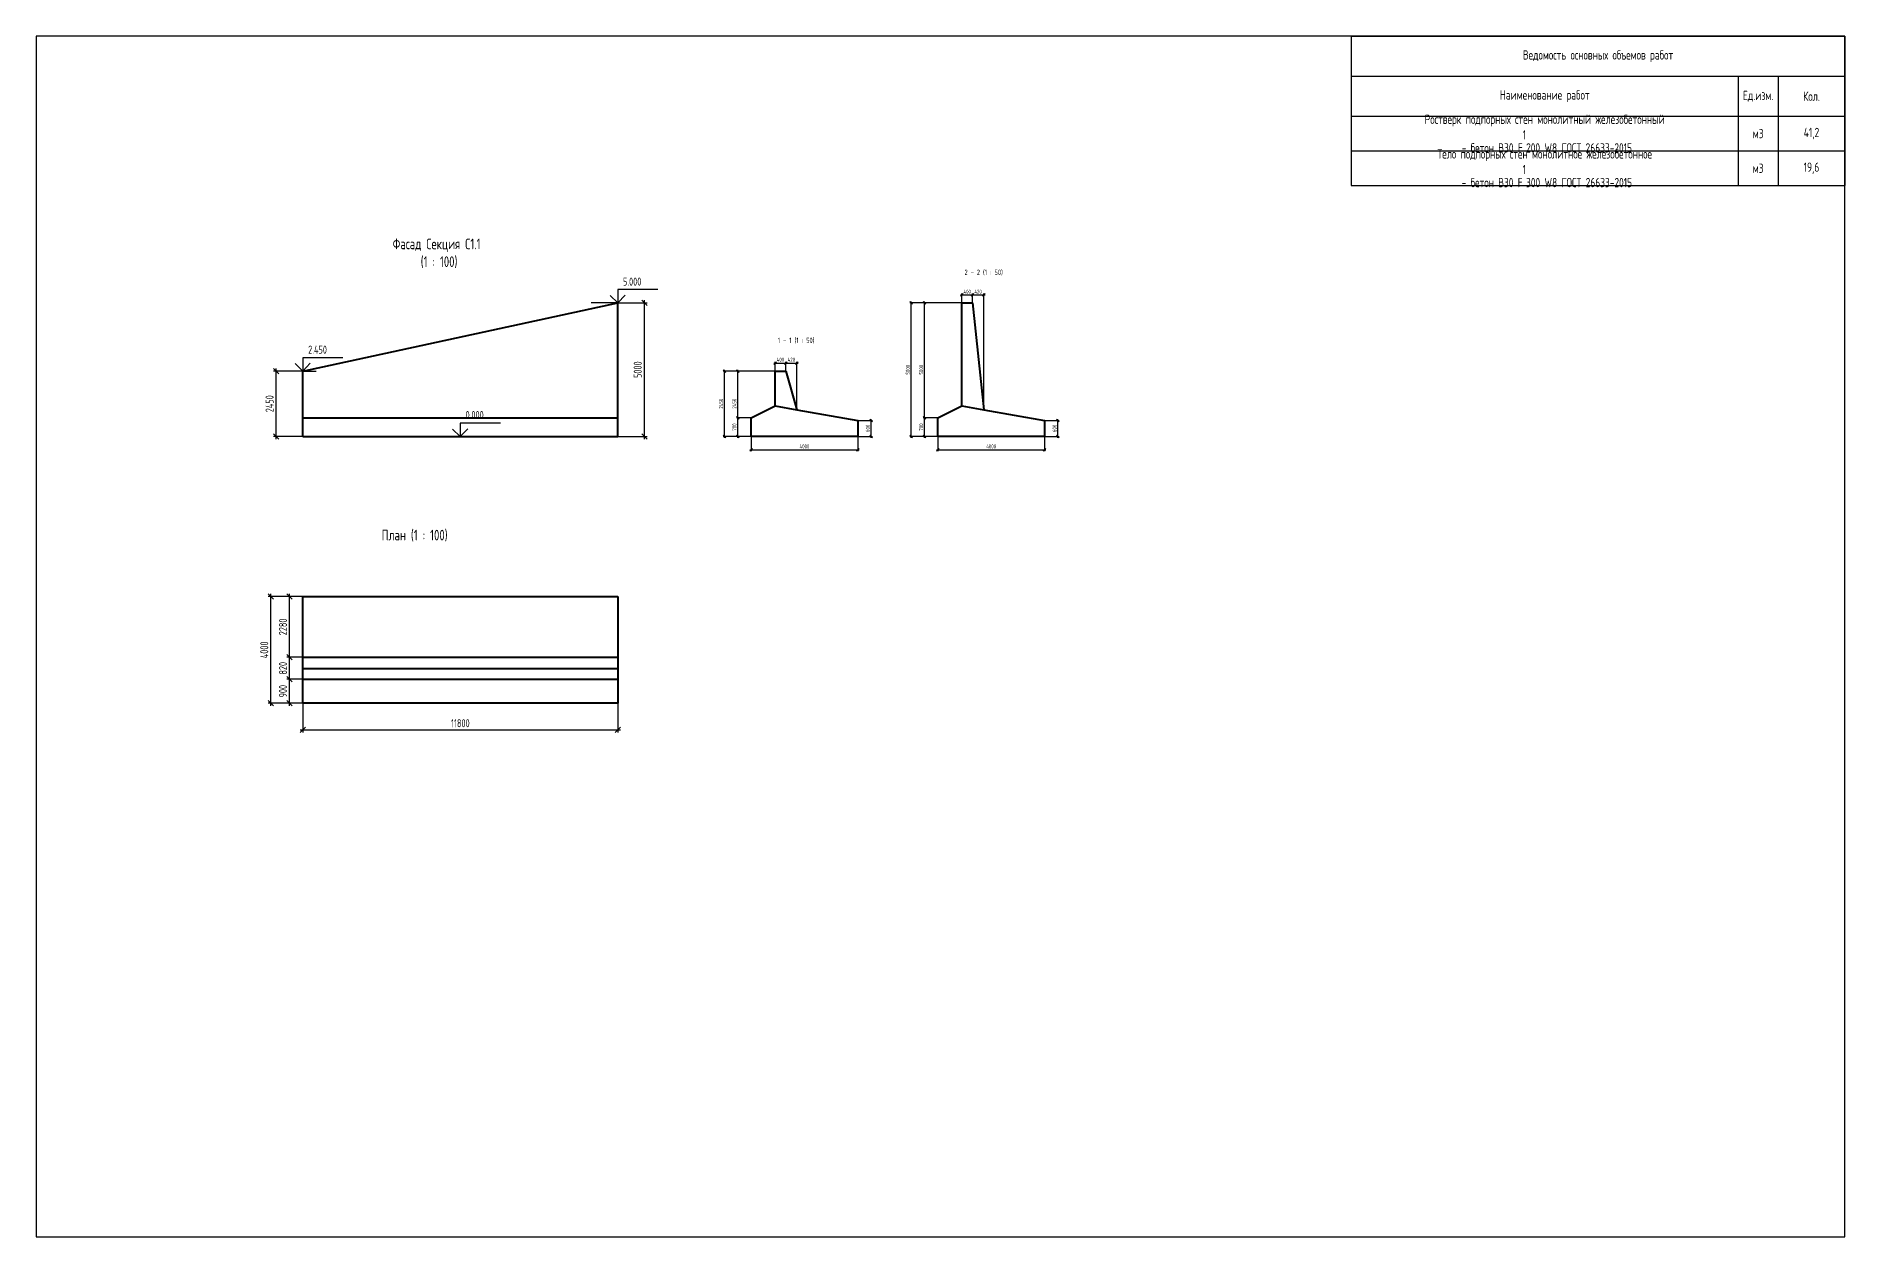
# Model space of a CAD drawing. Header units: millimetres. Extents: x -5073 to 1008956, y -2035460 to 62336.
# Drawn here: x 771156 to 838956, y -30000 to 15000 of the extents above; entities that cross this region are included whole.
import ezdxf
from ezdxf.enums import TextEntityAlignment as Align

# ---------------------------------------------------------------- set-up
doc = ezdxf.new("R2010")
doc.units = ezdxf.units.MM
doc.layers.add('Contur', color=40, linetype='Continuous', lineweight=40)
doc.layers.add('Notes', color=1, linetype='Continuous', plot=False)
for name, color, linetype in [('Size', 142, 'Continuous'), ('T_Border', 9, 'Continuous'), ('Text_B', 11, 'Continuous')]:
    doc.layers.add(name, color=color, linetype=linetype)
doc.styles.add('RS 0.7', font='romans.shx', dxfattribs={"width": 0.7})
doc.styles.add('RS0.7', font='romans.shx', dxfattribs={"width": 0.7})
doc.dimstyles.new('LIN100', dxfattribs={"dimscale": 100, "dimtxt": 3, "dimasz": 2, "dimexe": 1, "dimexo": 0, "dimgap": 1, "dimtad": 1, "dimdec": 1, "dimrnd": 1, "dimzin": 9, "dimdsep": 46, "dimtxsty": 'RS0.7', "dimblk1": 'OBLIQUE', "dimblk2": 'OBLIQUE', "dimsah": 1, "dimcen": 2, "dimdle": 1, "dimclrd": 256, "dimclre": 256, "dimclrt": 7, "dimazin": 2, "dimtfac": 2.5, "dimtdec": 1, "dimtmove": 0, "dimatfit": 3, "dimfxl": 1, "dimtolj": 1, "dimtzin": 12, "dimlwd": -1, "dimlwe": -1, "dimarcsym": 0})
doc.dimstyles.new('LIN50', dxfattribs={"dimscale": 50, "dimtxt": 3, "dimasz": 2, "dimexe": 1, "dimexo": 0, "dimgap": 1, "dimtad": 1, "dimdec": 1, "dimrnd": 1, "dimzin": 9, "dimdsep": 46, "dimtxsty": 'RS0.7', "dimblk1": 'OBLIQUE', "dimblk2": 'OBLIQUE', "dimsah": 1, "dimcen": 2, "dimdle": 1, "dimclrd": 256, "dimclre": 256, "dimclrt": 7, "dimazin": 2, "dimtfac": 2.5, "dimtdec": 1, "dimtmove": 0, "dimatfit": 3, "dimfxl": 1, "dimtolj": 1, "dimtzin": 12, "dimlwd": -1, "dimlwe": -1, "dimarcsym": 0})

# ---------------------------------------------------------------- blocks, each defined once
blk = doc.blocks.new('_Oblique')
at = {"color": 0, "lineweight": -2}
blk.add_line((-0.5, -0.5), (0.5, 0.5), dxfattribs=at)
blk = doc.blocks.new('*D1664')
at = {"layer": 'Defpoints', "color": 0, "transparency": 16777216}
for p in [(780156, 2450), (781156, 2450), (781156, 0)]:
    blk.add_point(p, dxfattribs=at)
at = {"layer": 'Size', "transparency": 16777216}
for p, q in [((781156, 2450), (780056, 2450)), ((780156, -100), (780156, 2550)), ((781156, 0), (780056, 0))]:
    blk.add_line(p, q, dxfattribs=at)
at = {"layer": 'Size', "transparency": 16777216, "xscale": 200, "yscale": 200, "zscale": 200}
for p, rotation in [((780156, 2450), 90), ((780156, 0), 270)]:
    blk.add_blockref('_Oblique', p, dxfattribs=dict(at, rotation=rotation))
at = {"layer": 'Size', "color": 7, "transparency": 16777216, "insert": (779906, 1225), "char_height": 300, "attachment_point": 5, "rotation": 90, "style": 'RS0.7'}
blk.add_mtext('\\A1;2450', dxfattribs=at)
blk = doc.blocks.new('*D1665')
at = {"layer": 'Defpoints', "color": 0, "transparency": 16777216}
for p in [(792956, 5000), (793956, 5000), (792956, 0)]:
    blk.add_point(p, dxfattribs=at)
at = {"layer": 'Size', "transparency": 16777216}
for p, q in [((792956, 5000), (794056, 5000)), ((793956, -100), (793956, 5100)), ((792956, 0), (794056, 0))]:
    blk.add_line(p, q, dxfattribs=at)
at = {"layer": 'Size', "transparency": 16777216, "xscale": 200, "yscale": 200, "zscale": 200}
for p, rotation in [((793956, 5000), 90), ((793956, 0), 270)]:
    blk.add_blockref('_Oblique', p, dxfattribs=dict(at, rotation=rotation))
at = {"layer": 'Size', "color": 7, "transparency": 16777216, "insert": (793706, 2500), "char_height": 300, "attachment_point": 5, "rotation": 90, "style": 'RS0.7'}
blk.add_mtext('\\A1;5000', dxfattribs=at)
blk = doc.blocks.new('*D1666')
at = {"layer": 'Defpoints', "color": 0, "transparency": 16777216}
for p in [(781156, -10000), (792956, -10000), (792956, -11000)]:
    blk.add_point(p, dxfattribs=at)
at = {"layer": 'Size', "transparency": 16777216}
for p, q in [((781156, -10000), (781156, -11100)), ((792956, -10000), (792956, -11100)), ((781056, -11000), (793056, -11000))]:
    blk.add_line(p, q, dxfattribs=at)
at = {"layer": 'Size', "transparency": 16777216, "xscale": 200, "yscale": 200, "zscale": 200, "rotation": 180}
blk.add_blockref('_Oblique', (781156, -11000), dxfattribs=at)
at = {"layer": 'Size', "transparency": 16777216, "xscale": 200, "yscale": 200, "zscale": 200}
blk.add_blockref('_Oblique', (792956, -11000), dxfattribs=at)
at = {"layer": 'Size', "color": 7, "transparency": 16777216, "insert": (787056, -10750), "char_height": 300, "attachment_point": 5, "style": 'RS0.7'}
blk.add_mtext('\\A1;11800', dxfattribs=at)
blk = doc.blocks.new('*D1667')
at = {"layer": 'Defpoints', "color": 0, "transparency": 16777216}
for p in [(779956, -6000), (781156, -6000), (781156, -10000)]:
    blk.add_point(p, dxfattribs=at)
at = {"layer": 'Size', "transparency": 16777216}
for p, q in [((781156, -6000), (779856, -6000)), ((779956, -10100), (779956, -5900)), ((781156, -10000), (779856, -10000))]:
    blk.add_line(p, q, dxfattribs=at)
at = {"layer": 'Size', "transparency": 16777216, "xscale": 200, "yscale": 200, "zscale": 200}
for p, rotation in [((779956, -6000), 90), ((779956, -10000), 270)]:
    blk.add_blockref('_Oblique', p, dxfattribs=dict(at, rotation=rotation))
at = {"layer": 'Size', "color": 7, "transparency": 16777216, "insert": (779706, -8000), "char_height": 300, "attachment_point": 5, "rotation": 90, "style": 'RS0.7'}
blk.add_mtext('\\A1;4000', dxfattribs=at)
blk = doc.blocks.new('*D1668')
at = {"layer": 'Defpoints', "color": 0, "transparency": 16777216}
for p in [(780656, -9100), (781156, -9100), (781156, -10000)]:
    blk.add_point(p, dxfattribs=at)
at = {"layer": 'Size', "transparency": 16777216}
for p, q in [((781156, -9100), (780556, -9100)), ((780656, -10100), (780656, -9000)), ((781156, -10000), (780556, -10000))]:
    blk.add_line(p, q, dxfattribs=at)
at = {"layer": 'Size', "transparency": 16777216, "xscale": 200, "yscale": 200, "zscale": 200}
for p, rotation in [((780656, -9100), 90), ((780656, -10000), 270)]:
    blk.add_blockref('_Oblique', p, dxfattribs=dict(at, rotation=rotation))
at = {"layer": 'Size', "color": 7, "transparency": 16777216, "insert": (780406, -9550), "char_height": 300, "attachment_point": 5, "rotation": 90, "style": 'RS0.7'}
blk.add_mtext('\\A1;900', dxfattribs=at)
blk = doc.blocks.new('*D1669')
at = {"layer": 'Defpoints', "color": 0, "transparency": 16777216}
for p in [(780656, -8280), (781156, -8280), (781156, -9100)]:
    blk.add_point(p, dxfattribs=at)
at = {"layer": 'Size', "transparency": 16777216}
for p, q in [((781156, -8280), (780556, -8280)), ((780656, -9200), (780656, -8180)), ((781156, -9100), (780556, -9100))]:
    blk.add_line(p, q, dxfattribs=at)
at = {"layer": 'Size', "transparency": 16777216, "xscale": 200, "yscale": 200, "zscale": 200}
for p, rotation in [((780656, -8280), 90), ((780656, -9100), 270)]:
    blk.add_blockref('_Oblique', p, dxfattribs=dict(at, rotation=rotation))
at = {"layer": 'Size', "color": 7, "transparency": 16777216, "insert": (780406, -8690), "char_height": 300, "attachment_point": 5, "rotation": 90, "style": 'RS0.7'}
blk.add_mtext('\\A1;820', dxfattribs=at)
blk = doc.blocks.new('*D1670')
at = {"layer": 'Defpoints', "color": 0, "transparency": 16777216}
for p in [(780656, -6000), (781156, -6000), (781156, -8280)]:
    blk.add_point(p, dxfattribs=at)
at = {"layer": 'Size', "transparency": 16777216}
for p, q in [((781156, -6000), (780556, -6000)), ((780656, -8380), (780656, -5900)), ((781156, -8280), (780556, -8280))]:
    blk.add_line(p, q, dxfattribs=at)
at = {"layer": 'Size', "transparency": 16777216, "xscale": 200, "yscale": 200, "zscale": 200}
for p, rotation in [((780656, -6000), 90), ((780656, -8280), 270)]:
    blk.add_blockref('_Oblique', p, dxfattribs=dict(at, rotation=rotation))
at = {"layer": 'Size', "color": 7, "transparency": 16777216, "insert": (780406, -7140), "char_height": 300, "attachment_point": 5, "rotation": 90, "style": 'RS0.7'}
blk.add_mtext('\\A1;2280', dxfattribs=at)
blk = doc.blocks.new('*D1671')
at = {"layer": 'Defpoints', "color": 0, "transparency": 16777216}
for p in [(797456, 2450), (798856, 2450), (797956, 0)]:
    blk.add_point(p, dxfattribs=at)
at = {"layer": 'Size', "transparency": 16777216}
for p, q in [((798856, 2450), (797406, 2450)), ((797456, -50), (797456, 2500)), ((797956, 0), (797406, 0))]:
    blk.add_line(p, q, dxfattribs=at)
at = {"layer": 'Size', "transparency": 16777216, "xscale": 100, "yscale": 100, "zscale": 100}
for p, rotation in [((797456, 2450), 90), ((797456, 0), 270)]:
    blk.add_blockref('_Oblique', p, dxfattribs=dict(at, rotation=rotation))
at = {"layer": 'Size', "color": 7, "transparency": 16777216, "insert": (797331, 1225), "char_height": 150, "attachment_point": 5, "rotation": 90, "style": 'RS0.7'}
blk.add_mtext('\\A1;2450', dxfattribs=at)
blk = doc.blocks.new('*D1672')
at = {"layer": 'Defpoints', "color": 0, "transparency": 16777216}
for p in [(797956, 0), (801956, 0), (801956, -500)]:
    blk.add_point(p, dxfattribs=at)
at = {"layer": 'Size', "transparency": 16777216}
for p, q in [((797956, 0), (797956, -550)), ((801956, 0), (801956, -550)), ((797906, -500), (802006, -500))]:
    blk.add_line(p, q, dxfattribs=at)
at = {"layer": 'Size', "transparency": 16777216, "xscale": 100, "yscale": 100, "zscale": 100, "rotation": 180}
blk.add_blockref('_Oblique', (797956, -500), dxfattribs=at)
at = {"layer": 'Size', "transparency": 16777216, "xscale": 100, "yscale": 100, "zscale": 100}
blk.add_blockref('_Oblique', (801956, -500), dxfattribs=at)
at = {"layer": 'Size', "color": 7, "transparency": 16777216, "insert": (799956, -375), "char_height": 150, "attachment_point": 5, "style": 'RS0.7'}
blk.add_mtext('\\A1;4000', dxfattribs=at)
blk = doc.blocks.new('*D1673')
at = {"layer": 'Defpoints', "color": 0, "transparency": 16777216}
for p in [(796956, 2450), (798856, 2450), (797956, 0)]:
    blk.add_point(p, dxfattribs=at)
at = {"layer": 'Size', "transparency": 16777216}
for p, q in [((798856, 2450), (796906, 2450)), ((796956, -50), (796956, 2500)), ((797956, 0), (796906, 0))]:
    blk.add_line(p, q, dxfattribs=at)
at = {"layer": 'Size', "transparency": 16777216, "xscale": 100, "yscale": 100, "zscale": 100}
for p, rotation in [((796956, 2450), 90), ((796956, 0), 270)]:
    blk.add_blockref('_Oblique', p, dxfattribs=dict(at, rotation=rotation))
at = {"layer": 'Size', "color": 7, "transparency": 16777216, "insert": (796831, 1225), "char_height": 150, "attachment_point": 5, "rotation": 90, "style": 'RS0.7'}
blk.add_mtext('\\A1;2450', dxfattribs=at)
blk = doc.blocks.new('*D1674')
at = {"layer": 'Defpoints', "color": 0, "transparency": 16777216}
for p in [(797456, 700), (797956, 700), (797956, 0)]:
    blk.add_point(p, dxfattribs=at)
at = {"layer": 'Size', "transparency": 16777216}
for p, q in [((797956, 700), (797406, 700)), ((797456, -50), (797456, 750)), ((797956, 0), (797406, 0))]:
    blk.add_line(p, q, dxfattribs=at)
at = {"layer": 'Size', "transparency": 16777216, "xscale": 100, "yscale": 100, "zscale": 100}
for p, rotation in [((797456, 700), 90), ((797456, 0), 270)]:
    blk.add_blockref('_Oblique', p, dxfattribs=dict(at, rotation=rotation))
at = {"layer": 'Size', "color": 7, "transparency": 16777216, "insert": (797331, 350), "char_height": 150, "attachment_point": 5, "rotation": 90, "style": 'RS0.7'}
blk.add_mtext('\\A1;700', dxfattribs=at)
blk = doc.blocks.new('*D1675')
at = {"layer": 'Defpoints', "color": 0, "transparency": 16777216}
for p in [(799256, 2750), (798856, 2450), (799256, 2450)]:
    blk.add_point(p, dxfattribs=at)
at = {"layer": 'Size', "transparency": 16777216}
for p, q in [((798806, 2750), (799306, 2750)), ((798856, 2450), (798856, 2800)), ((799256, 2450), (799256, 2800))]:
    blk.add_line(p, q, dxfattribs=at)
at = {"layer": 'Size', "transparency": 16777216, "xscale": 100, "yscale": 100, "zscale": 100, "rotation": 180}
blk.add_blockref('_Oblique', (798856, 2750), dxfattribs=at)
at = {"layer": 'Size', "transparency": 16777216, "xscale": 100, "yscale": 100, "zscale": 100}
blk.add_blockref('_Oblique', (799256, 2750), dxfattribs=at)
at = {"layer": 'Size', "color": 7, "transparency": 16777216, "insert": (799056, 2875), "char_height": 150, "attachment_point": 5, "style": 'RS0.7'}
blk.add_mtext('\\A1;400', dxfattribs=at)
blk = doc.blocks.new('*D1676')
at = {"layer": 'Defpoints', "color": 0, "transparency": 16777216}
for p in [(799676, 2750), (799256, 2450), (799676, 1000)]:
    blk.add_point(p, dxfattribs=at)
at = {"layer": 'Size', "transparency": 16777216}
for p, q in [((799206, 2750), (799726, 2750)), ((799256, 2450), (799256, 2800)), ((799676, 1000), (799676, 2800))]:
    blk.add_line(p, q, dxfattribs=at)
at = {"layer": 'Size', "transparency": 16777216, "xscale": 100, "yscale": 100, "zscale": 100, "rotation": 180}
blk.add_blockref('_Oblique', (799256, 2750), dxfattribs=at)
at = {"layer": 'Size', "transparency": 16777216, "xscale": 100, "yscale": 100, "zscale": 100}
blk.add_blockref('_Oblique', (799676, 2750), dxfattribs=at)
at = {"layer": 'Size', "color": 7, "transparency": 16777216, "insert": (799466, 2875), "char_height": 150, "attachment_point": 5, "style": 'RS0.7'}
blk.add_mtext('\\A1;420', dxfattribs=at)
blk = doc.blocks.new('*D1677')
at = {"layer": 'Defpoints', "color": 0, "transparency": 16777216}
for p in [(801956, 600), (801956, 0), (802456, 600)]:
    blk.add_point(p, dxfattribs=at)
at = {"layer": 'Size', "transparency": 16777216}
for p, q in [((801956, 600), (802506, 600)), ((801956, 0), (802506, 0)), ((802456, -50), (802456, 650))]:
    blk.add_line(p, q, dxfattribs=at)
at = {"layer": 'Size', "transparency": 16777216, "xscale": 100, "yscale": 100, "zscale": 100}
for p, rotation in [((802456, 600), 90), ((802456, 0), 270)]:
    blk.add_blockref('_Oblique', p, dxfattribs=dict(at, rotation=rotation))
at = {"layer": 'Size', "color": 7, "transparency": 16777216, "insert": (802331, 300), "char_height": 150, "attachment_point": 5, "rotation": 90, "style": 'RS0.7'}
blk.add_mtext('\\A1;600', dxfattribs=at)
blk = doc.blocks.new('*D1678')
at = {"layer": 'Defpoints', "color": 0, "transparency": 16777216}
for p in [(804456, 5000), (805856, 5000), (804956, 0)]:
    blk.add_point(p, dxfattribs=at)
at = {"layer": 'Size', "transparency": 16777216}
for p, q in [((805856, 5000), (804406, 5000)), ((804456, -50), (804456, 5050)), ((804956, 0), (804406, 0))]:
    blk.add_line(p, q, dxfattribs=at)
at = {"layer": 'Size', "transparency": 16777216, "xscale": 100, "yscale": 100, "zscale": 100}
for p, rotation in [((804456, 5000), 90), ((804456, 0), 270)]:
    blk.add_blockref('_Oblique', p, dxfattribs=dict(at, rotation=rotation))
at = {"layer": 'Size', "color": 7, "transparency": 16777216, "insert": (804331, 2500), "char_height": 150, "attachment_point": 5, "rotation": 90, "style": 'RS0.7'}
blk.add_mtext('\\A1;5000', dxfattribs=at)
blk = doc.blocks.new('*D1679')
at = {"layer": 'Defpoints', "color": 0, "transparency": 16777216}
for p in [(803956, 5000), (805856, 5000), (804956, 0)]:
    blk.add_point(p, dxfattribs=at)
at = {"layer": 'Size', "transparency": 16777216}
for p, q in [((805856, 5000), (803906, 5000)), ((803956, -50), (803956, 5050)), ((804956, 0), (803906, 0))]:
    blk.add_line(p, q, dxfattribs=at)
at = {"layer": 'Size', "transparency": 16777216, "xscale": 100, "yscale": 100, "zscale": 100}
for p, rotation in [((803956, 5000), 90), ((803956, 0), 270)]:
    blk.add_blockref('_Oblique', p, dxfattribs=dict(at, rotation=rotation))
at = {"layer": 'Size', "color": 7, "transparency": 16777216, "insert": (803831, 2500), "char_height": 150, "attachment_point": 5, "rotation": 90, "style": 'RS0.7'}
blk.add_mtext('\\A1;5000', dxfattribs=at)
blk = doc.blocks.new('*D1680')
at = {"layer": 'Defpoints', "color": 0, "transparency": 16777216}
for p in [(804456, 700), (804956, 700), (804956, 0)]:
    blk.add_point(p, dxfattribs=at)
at = {"layer": 'Size', "transparency": 16777216}
for p, q in [((804956, 700), (804406, 700)), ((804456, -50), (804456, 750)), ((804956, 0), (804406, 0))]:
    blk.add_line(p, q, dxfattribs=at)
at = {"layer": 'Size', "transparency": 16777216, "xscale": 100, "yscale": 100, "zscale": 100}
for p, rotation in [((804456, 700), 90), ((804456, 0), 270)]:
    blk.add_blockref('_Oblique', p, dxfattribs=dict(at, rotation=rotation))
at = {"layer": 'Size', "color": 7, "transparency": 16777216, "insert": (804331, 350), "char_height": 150, "attachment_point": 5, "rotation": 90, "style": 'RS0.7'}
blk.add_mtext('\\A1;700', dxfattribs=at)
blk = doc.blocks.new('*D1681')
at = {"layer": 'Defpoints', "color": 0, "transparency": 16777216}
for p in [(804956, 0), (808956, 0), (808956, -500)]:
    blk.add_point(p, dxfattribs=at)
at = {"layer": 'Size', "transparency": 16777216}
for p, q in [((804956, 0), (804956, -550)), ((808956, 0), (808956, -550)), ((804906, -500), (809006, -500))]:
    blk.add_line(p, q, dxfattribs=at)
at = {"layer": 'Size', "transparency": 16777216, "xscale": 100, "yscale": 100, "zscale": 100, "rotation": 180}
blk.add_blockref('_Oblique', (804956, -500), dxfattribs=at)
at = {"layer": 'Size', "transparency": 16777216, "xscale": 100, "yscale": 100, "zscale": 100}
blk.add_blockref('_Oblique', (808956, -500), dxfattribs=at)
at = {"layer": 'Size', "color": 7, "transparency": 16777216, "insert": (806956, -375), "char_height": 150, "attachment_point": 5, "style": 'RS0.7'}
blk.add_mtext('\\A1;4000', dxfattribs=at)
blk = doc.blocks.new('*D1682')
at = {"layer": 'Defpoints', "color": 0, "transparency": 16777216}
for p in [(805856, 5000), (806256, 5300), (806256, 5000)]:
    blk.add_point(p, dxfattribs=at)
at = {"layer": 'Size', "transparency": 16777216}
for p, q in [((805806, 5300), (806306, 5300)), ((805856, 5000), (805856, 5350)), ((806256, 5000), (806256, 5350))]:
    blk.add_line(p, q, dxfattribs=at)
at = {"layer": 'Size', "transparency": 16777216, "xscale": 100, "yscale": 100, "zscale": 100, "rotation": 180}
blk.add_blockref('_Oblique', (805856, 5300), dxfattribs=at)
at = {"layer": 'Size', "transparency": 16777216, "xscale": 100, "yscale": 100, "zscale": 100}
blk.add_blockref('_Oblique', (806256, 5300), dxfattribs=at)
at = {"layer": 'Size', "color": 7, "transparency": 16777216, "insert": (806056, 5425), "char_height": 150, "attachment_point": 5, "style": 'RS0.7'}
blk.add_mtext('\\A1;400', dxfattribs=at)
blk = doc.blocks.new('*D1683')
at = {"layer": 'Defpoints', "color": 0, "transparency": 16777216}
for p in [(806256, 5000), (806676, 5300), (806676, 1000)]:
    blk.add_point(p, dxfattribs=at)
at = {"layer": 'Size', "transparency": 16777216}
for p, q in [((806206, 5300), (806726, 5300)), ((806256, 5000), (806256, 5350)), ((806676, 1000), (806676, 5350))]:
    blk.add_line(p, q, dxfattribs=at)
at = {"layer": 'Size', "transparency": 16777216, "xscale": 100, "yscale": 100, "zscale": 100, "rotation": 180}
blk.add_blockref('_Oblique', (806256, 5300), dxfattribs=at)
at = {"layer": 'Size', "transparency": 16777216, "xscale": 100, "yscale": 100, "zscale": 100}
blk.add_blockref('_Oblique', (806676, 5300), dxfattribs=at)
at = {"layer": 'Size', "color": 7, "transparency": 16777216, "insert": (806466, 5425), "char_height": 150, "attachment_point": 5, "style": 'RS0.7'}
blk.add_mtext('\\A1;420', dxfattribs=at)
blk = doc.blocks.new('*D1684')
at = {"layer": 'Defpoints', "color": 0, "transparency": 16777216}
for p in [(808956, 600), (808956, 0), (809456, 600)]:
    blk.add_point(p, dxfattribs=at)
at = {"layer": 'Size', "transparency": 16777216}
for p, q in [((808956, 600), (809506, 600)), ((808956, 0), (809506, 0)), ((809456, -50), (809456, 650))]:
    blk.add_line(p, q, dxfattribs=at)
at = {"layer": 'Size', "transparency": 16777216, "xscale": 100, "yscale": 100, "zscale": 100}
for p, rotation in [((809456, 600), 90), ((809456, 0), 270)]:
    blk.add_blockref('_Oblique', p, dxfattribs=dict(at, rotation=rotation))
at = {"layer": 'Size', "color": 7, "transparency": 16777216, "insert": (809331, 300), "char_height": 150, "attachment_point": 5, "rotation": 90, "style": 'RS0.7'}
blk.add_mtext('\\A1;600', dxfattribs=at)
blk = doc.blocks.new('Otmetka')
at = {"lineweight": 25}
for p, q in [((0, 0), (-10, 0)), ((0, 5), (0, 0)), ((15, 5), (0, 5)), ((0, 0), (5, 0))]:
    blk.add_line(p, q, dxfattribs=at)
blk.add_lwpolyline([(-2.89, 2.77), (0, 0), (2.77, 2.89)], dxfattribs=at)
at = {"color": 7, "style": 'RS 0.7', "width": 0.7}
blk.add_attdef('+ОТМЕТКА', (1.97, 6.51), '', height=3, dxfattribs=at)
at = {"color": 7, "style": 'RS 0.7', "width": 0.7, "flags": 8}
blk.add_attdef('ПРИМЕЧАНИЕ', text='', height=3, dxfattribs=at).set_placement((1.97, 4.33), align=Align.TOP_LEFT)
blk = doc.blocks.new('*T1685')
at = {"layer": 'T_Border', "color": 0, "linetype": 'ByBlock', "lineweight": -2, "transparency": 16777216}
for p, q in [((0, 0), (18500, 0)), ((0, 0), (0, -5600)), ((18500, 0), (18500, -5600)), ((0, -1500), (18500, -1500)), ((14500, -1500), (14500, -5600)), ((16000, -1500), (16000, -5600)), ((0, -3000), (18500, -3000)), ((0, -4300), (18500, -4300)), ((0, -5600), (18500, -5600))]:
    blk.add_line(p, q, dxfattribs=at)
at = {"layer": 'T_Border', "color": 0, "transparency": 16777216, "char_height": 350, "attachment_point": 5, "style": 'RS0.7'}
for s, insert, width in [('Ведомость основных объемов работ', (9250, -750), 18497), ('Наименование работ', (7250, -2250), 14497), ('Ед.изм.', (15250, -2250), 1497), ('Кол.', (17250, -2250), 2497), ('Ростверк подпорных стен монолитный железобетонный ^J - бетон В30 F{\\S1^ ;}200 W8 ГОСТ 26633-2015', (7250, -3650), 14497), ('м3', (15250, -3650), 1497), ('41,2', (17250, -3650), 2497), ('Тело подпорных стен монолитное железобетонное ^J - бетон В30 F{\\S1^ ;}300 W8 ГОСТ 26633-2015', (7250, -4950), 14497), ('19,6', (17250, -4950), 2497), ('м3', (15250, -4950), 1497)]:
    blk.add_mtext(s, dxfattribs=dict(at, insert=insert, width=width))

msp = doc.modelspace()

# ---------------------------------------------------------------- linework, layer by layer
at = {"layer": 'Contur'}
for p, q in [((781155.86, 2450), (792955.86, 5000)), ((792955.86, 0), (792955.86, 5000)), ((805855.86, 1145), (805855.86, 5000)), ((805855.86, 5000), (806255.86, 5000)), ((806255.86, 5000), (806675.86, 1000)), ((781155.86, 0), (781155.86, 2450)), ((798855.86, 1145), (798855.86, 2450)), ((798855.86, 2450), (799255.86, 2450)), ((799255.86, 2450), (799675.86, 1000)), ((781155.86, 700), (792955.86, 700)), ((797955.86, 700), (798855.86, 1145)), ((797955.86, 0), (797955.86, 700)), ((798855.86, 1145), (799675.86, 1000)), ((799675.86, 1000), (801955.86, 600)), ((804955.86, 700), (805855.86, 1145)), ((804955.86, 0), (804955.86, 700)), ((805855.86, 1145), (806675.86, 1000)), ((806675.86, 1000), (808955.86, 600)), ((781155.86, 0), (792955.86, 0)), ((801955.86, 0), (797955.86, 0)), ((801955.86, 600), (801955.86, 0)), ((808955.86, 0), (804955.86, 0)), ((808955.86, 600), (808955.86, 0)), ((781155.86, -10000), (781155.86, -6000)), ((781155.86, -6000), (792955.86, -6000)), ((792955.86, -6000), (792955.86, -10000)), ((781155.86, -8280), (792955.86, -8280)), ((781155.86, -8700), (792955.86, -8700)), ((781155.86, -9100), (792955.86, -9100)), ((792955.86, -10000), (781155.86, -10000))]:
    msp.add_line(p, q, dxfattribs=at)
at = {"layer": 'Notes'}
for p, q in [((838955.86, 15000), (771155.86, 15000)), ((771155.86, 15000), (771155.86, -30000)), ((838955.86, -30000), (838955.86, 15000)), ((771155.86, -30000), (838955.86, -30000))]:
    msp.add_line(p, q, dxfattribs=at)

# ---------------------------------------------------------------- block references
msp.add_blockref('*T1685', (820455.86, 15000))
at = {"layer": 'Size', "xscale": 100, "yscale": 100, "zscale": 100}
for p, values in [((792955.86, 5000), {'+ОТМЕТКА': '5.000'}), ((781155.86, 2450), {'+ОТМЕТКА': '2.450'}), ((787055.86, 0), {'+ОТМЕТКА': '0.000'})]:
    msp.add_blockref('Otmetka', p, dxfattribs=at).add_auto_attribs(values)

# ---------------------------------------------------------------- texts
at = {"layer": 'Text_B', "style": 'RS0.7'}
for s, insert, char_height, attachment_point in [('Фасад Секция С1.1^J (1 : 100)', (786165.86, 6861.9), 400, 5), ('2 - 2 (1 : 50)', (805955.86, 6250), 200, 1), ('1 - 1 (1 : 50)', (798955.86, 3700), 200, 1), ('План (1 : 100)', (784105.86, -3500), 400, 1)]:
    msp.add_mtext(s, dxfattribs=dict(at, insert=insert, char_height=char_height, attachment_point=attachment_point))

# ---------------------------------------------------------------- dimensions: what is measured, and where the dimension line sits
at = {"layer": 'Size'}
for base, p1, p2, angle, dimstyle, picture, middle in [((806255.86, 5300), (805855.86, 5000), (806255.86, 5000), 180, 'LIN50', '*D1682', (806055.86, 5425)), ((806675.86, 5300), (806255.86, 5000), (806675.86, 1000), 180, 'LIN50', '*D1683', (806465.86, 5425)), ((793955.86, 5000), (792955.86, 0), (792955.86, 5000), 270, 'LIN100', '*D1665', (793705.86, 2500)), ((803955.86, 5000), (804955.86, 0), (805855.86, 5000), 90, 'LIN50', '*D1679', (803830.86, 2500)), ((804455.86, 5000), (804955.86, 0), (805855.86, 5000), 90, 'LIN50', '*D1678', (804330.86, 2500)), ((799255.86, 2750), (798855.86, 2450), (799255.86, 2450), 180, 'LIN50', '*D1675', (799055.86, 2875)), ((799675.86, 2750), (799255.86, 2450), (799675.86, 1000), 180, 'LIN50', '*D1676', (799465.86, 2875)), ((780155.86, 2450), (781155.86, 0), (781155.86, 2450), 90, 'LIN100', '*D1664', (779905.86, 1225)), ((796955.86, 2450), (797955.86, 0), (798855.86, 2450), 90, 'LIN50', '*D1673', (796830.86, 1225)), ((797455.86, 2450), (797955.86, 0), (798855.86, 2450), 90, 'LIN50', '*D1671', (797330.86, 1225)), ((797455.86, 700), (797955.86, 0), (797955.86, 700), 90, 'LIN50', '*D1674', (797330.86, 350)), ((804455.86, 700), (804955.86, 0), (804955.86, 700), 90, 'LIN50', '*D1680', (804330.86, 350)), ((802455.86, 600), (801955.86, 0), (801955.86, 600), 270, 'LIN50', '*D1677', (802330.86, 300)), ((809455.86, 600), (808955.86, 0), (808955.86, 600), 270, 'LIN50', '*D1684', (809330.86, 300)), ((779955.86, -6000), (781155.86, -10000), (781155.86, -6000), 90, 'LIN100', '*D1667', (779705.86, -8000)), ((780655.86, -6000), (781155.86, -8280), (781155.86, -6000), 90, 'LIN100', '*D1670', (780405.86, -7140)), ((780655.86, -8280), (781155.86, -9100), (781155.86, -8280), 90, 'LIN100', '*D1669', (780405.86, -8690)), ((780655.86, -9100), (781155.86, -10000), (781155.86, -9100), 90, 'LIN100', '*D1668', (780405.86, -9550))]:
    dim = msp.add_linear_dim(base=base, p1=p1, p2=p2, angle=angle, dimstyle=dimstyle, dxfattribs=at)
    dim.commit()
    dim.dimension.update_dxf_attribs({"geometry": picture, "text_midpoint": middle})
for base, p1, p2, dimstyle, picture, middle in [((801955.86, -500), (797955.86, 0), (801955.86, 0), 'LIN50', '*D1672', (799955.86, -375)), ((808955.86, -500), (804955.86, 0), (808955.86, 0), 'LIN50', '*D1681', (806955.86, -375)), ((792955.86, -11000), (781155.86, -10000), (792955.86, -10000), 'LIN100', '*D1666', (787055.86, -10750))]:
    dim = msp.add_linear_dim(base=base, p1=p1, p2=p2, dimstyle=dimstyle, dxfattribs=at)
    dim.commit()
    dim.dimension.update_dxf_attribs({"geometry": picture, "text_midpoint": middle})

doc.saveas('drawing.dxf')
